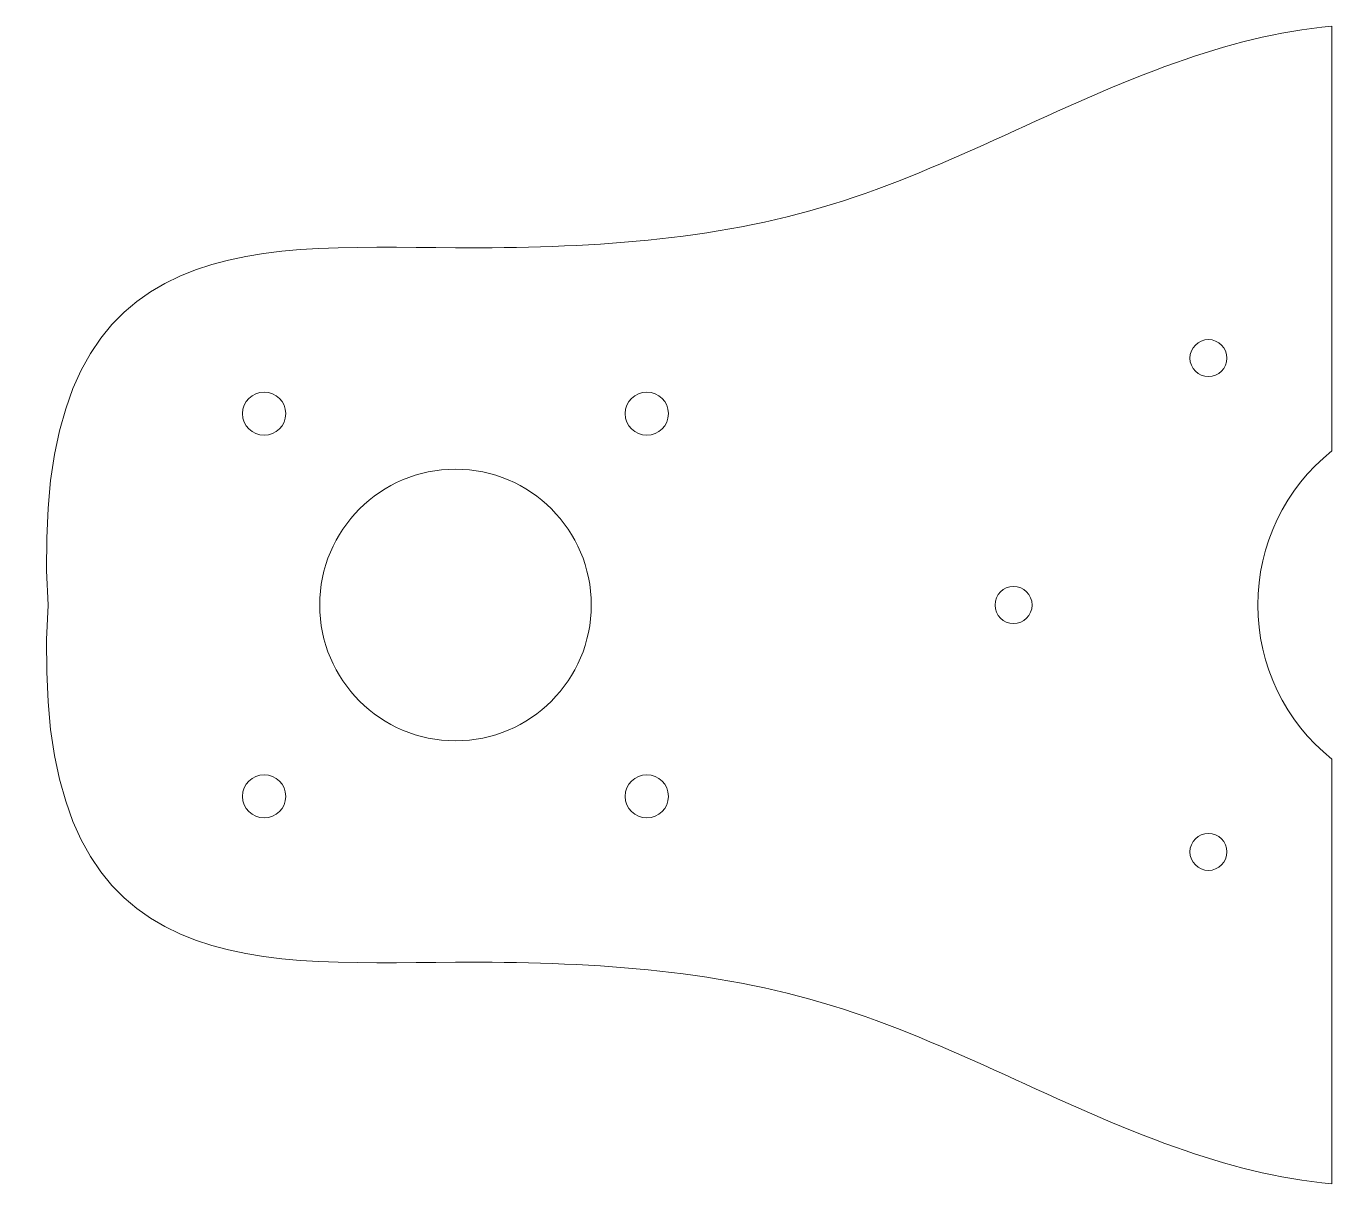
# Model space of a CAD drawing. Header units: millimetres. Extents: x -116 to -10, y -47 to 47.
import ezdxf

# ---------------------------------------------------------------- set-up
doc = ezdxf.new("R2010")
doc.units = ezdxf.units.MM

msp = doc.modelspace()

# ---------------------------------------------------------------- linework, layer by layer
at = {"color": 7, "linetype": 'Continuous', "lineweight": 15}
for p, q in [((-10, 46.89), (-10, 12.49)), ((-10, -12.49), (-10, -46.89))]:
    msp.add_line(p, q, dxfattribs=at)
for centre, radius in [((-20, 20), 1.5), ((-96.5, 15.5), 1.75), ((-65.5, 15.5), 1.75), ((-81, 0), 11), ((-35.79, 0), 1.5), ((-96.5, -15.5), 1.75), ((-65.5, -15.5), 1.75), ((-20, -20), 1.5)]:
    msp.add_circle(centre, radius, dxfattribs=at)
msp.add_arc((0, 0), 16, 128.6822, 231.3178, dxfattribs=at)
for points, knots in [([(-114.01, 0), (-115.78, 30.81), (-86.96, 27.92), (-50.1, 30.06), (-28.17, 42.86), (-14.37, 46.49), (-10, 46.89)], [0.0727817, 0.0727817, 0.0727817, 0.0727817, 0.4444457, 0.6754577, 0.9014024, 1, 1, 1, 1]), ([(-10, -46.89), (-14.37, -46.49), (-28.17, -42.86), (-50.1, -30.06), (-86.96, -27.92), (-115.78, -30.81), (-114.01, 0)], [0.0727817, 0.0727817, 0.0727817, 0.0727817, 0.1713793, 0.397324, 0.6283359, 1, 1, 1, 1])]:
    msp.add_open_spline(points, degree=3, knots=knots, dxfattribs=at)

doc.saveas('drawing.dxf')
